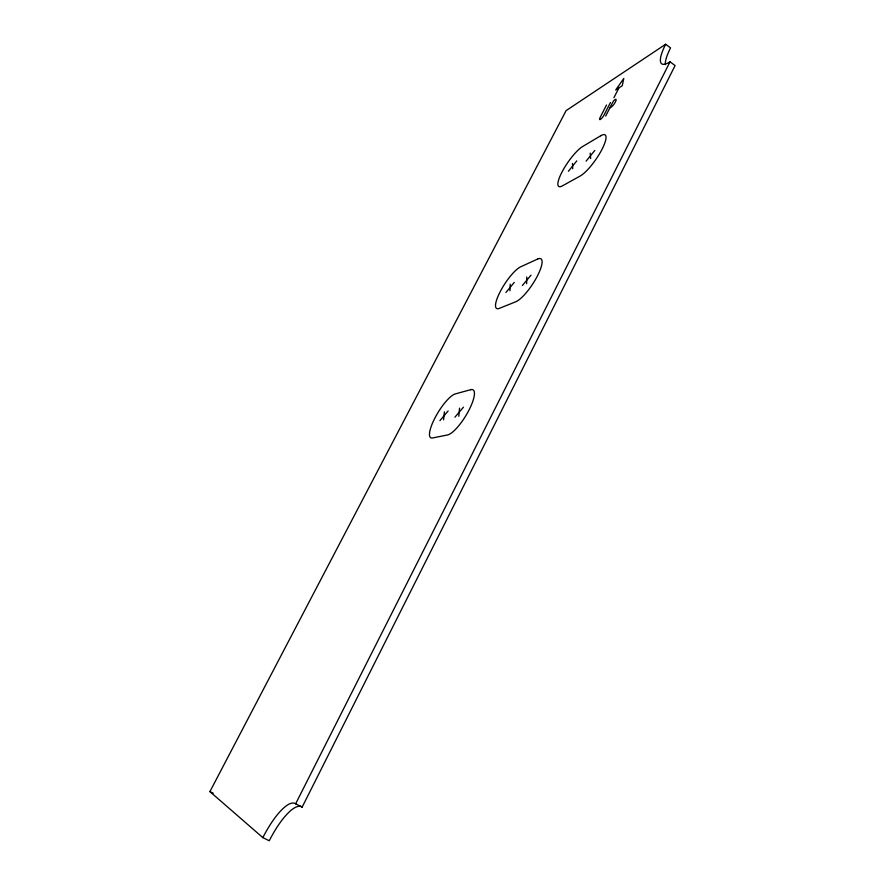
<?xml version="1.0" encoding="UTF-8"?>
<svg xmlns="http://www.w3.org/2000/svg" width="885" height="885" viewBox="0 0 885 885"><rect width="100%" height="100%" fill="white"/><g stroke="black" fill="none" stroke-linecap="round" stroke-linejoin="round"><path stroke-width="1.33" d="M526.641 283.698L526.752 276.994M509.959 290.778L510.202 284.196M458.806 416.282L459.536 408.173M443.573 419.811L444.414 411.89M302.172 807.065L675.089 65.567L670.033 61.817A41.042 10.177 -53.6 0 1 665.653 44.25L566.112 110.625L209.911 791.621L262.845 837.63L269.272 840.75A49.051 14.68 -64.7 0 1 302.172 807.065L295.645 803.823A49.129 14.47 -64.6 0 0 262.845 837.63M295.645 803.823L670.033 61.817M610.484 102.494L604.156 114.829A4.303 1.04 -55 0 1 600.472 119.409A4.303 1.04 -55 0 1 600.229 117.262L606.546 104.994M613.902 97.715L618.947 87.88L622.255 85.734L623.792 78.455L615.683 90.004L618.715 88.035M605.683 116.057L612.752 102.273A2.356 0.564 -54.8 0 1 614.776 99.762L615.119 99.551A4.845 1.173 -54.8 0 1 615.429 101.886A4.845 1.173 -54.8 0 1 611.258 107.063L610.075 107.815M568.391 171.27L576.788 160.893M586.091 161.159L594.808 150.461M505.932 292.492L514.251 282.437M522.382 285.501L531.033 275.135M439.889 420.663L448.12 410.983M454.912 417.189L463.463 407.2M209.911 791.621L213.208 793.237M665.653 44.25L670.542 47.89A40.987 10.321 -53.5 0 0 665.343 64.638M590.218 153.116L590.671 158.548M572.44 163.415L572.728 168.792M600.727 135.748L582.673 146.501A24.703 6.095 -55.5 0 0 561.853 172.321A24.703 6.095 -55.5 0 0 562.406 185.861L580.062 176.093A25.444 6.416 -55.2 0 0 602.065 149.211A25.444 6.416 -55.2 0 0 600.727 135.748M537.571 259.084L520.745 266.772A25.001 6.538 -56.9 0 0 500.113 291.84A25.001 6.538 -56.9 0 0 499.328 308.367L515.712 301.785A25.742 6.903 -56.7 0 0 537.505 275.766A25.742 6.903 -56.7 0 0 537.571 259.084M470.709 389.688L455.266 393.925A25.588 6.958 -58.5 0 0 434.878 418.096A25.588 6.958 -58.5 0 0 432.61 437.953L447.533 434.955A26.329 7.368 -58.4 0 0 469.061 409.943A26.329 7.368 -58.4 0 0 470.709 389.688"/></g></svg>
